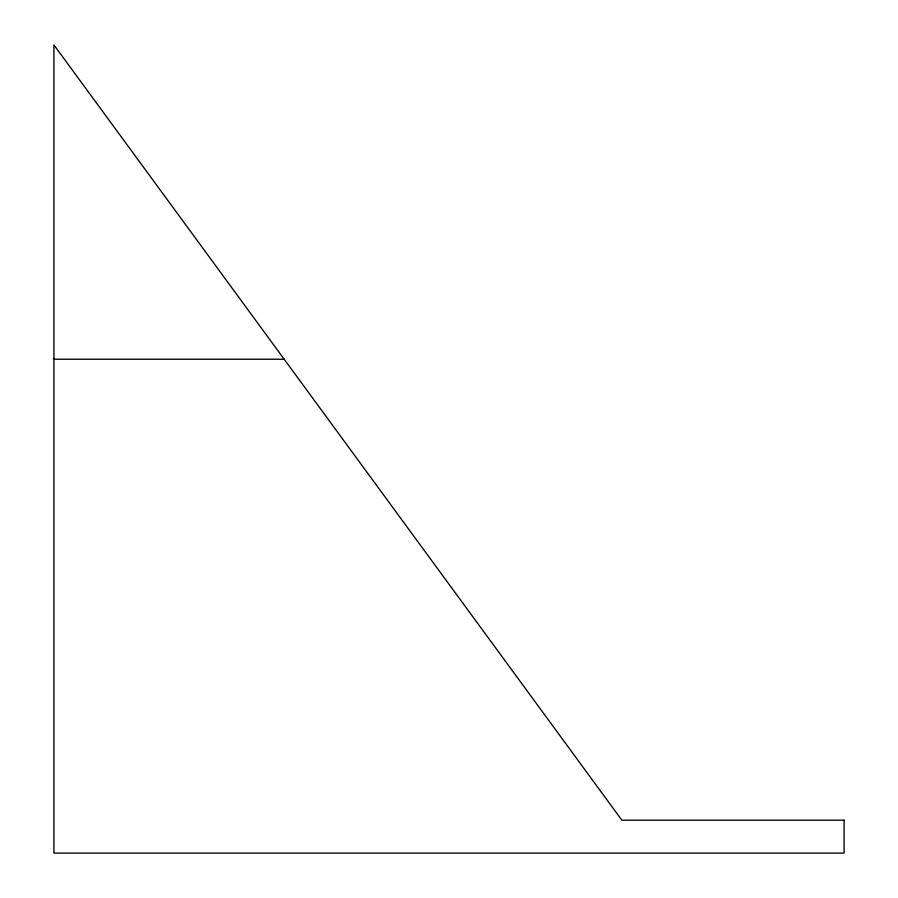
<?xml version="1.0" encoding="UTF-8"?>
<svg xmlns="http://www.w3.org/2000/svg" width="898" height="898" viewBox="0 0 898 898"><rect width="100%" height="100%" fill="white"/><g stroke="black" fill="none" stroke-linecap="round" stroke-linejoin="round"><path stroke-width="1.35" d="M53.914 359.245L284.195 359.245M844.086 820.177L621.854 820.177L53.914 44.9L53.914 853.1L844.086 853.1L844.086 820.177"/></g></svg>
